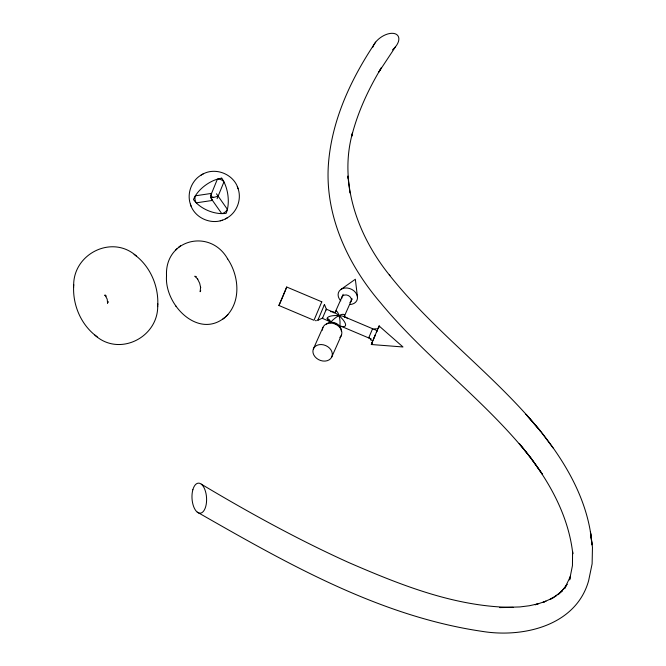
<?xml version="1.0" encoding="UTF-8"?>
<svg xmlns="http://www.w3.org/2000/svg" width="666" height="666" viewBox="0 0 666 666"><rect width="100%" height="100%" fill="white"/><g stroke="black" fill="none" stroke-linecap="round" stroke-linejoin="round"><path stroke-width="1" d="M73.626 286.571C72.835 305.17 80.977 324.375 95.829 335.83M157.775 304.728C158.566 286.122 150.416 266.924 135.564 255.469M73.676 285.639C73.11 253.696 112.454 234.082 136.555 256.21M94.847 335.09C118.948 357.217 158.283 337.595 157.717 305.661M73.576 287.487L73.735 284.648M157.667 306.651L157.825 303.804M344.805 315.051C342.366 311.971 332.792 319.072 330.552 322.677M286.68 287.046L278.904 305.486L313.969 320.296L321.77 301.806L286.713 287.013L285.531 290.093M322.685 317.99L317.815 320.321L324.475 304.545L326.365 309.19L326.04 310.065M321.778 301.815L321.503 302.614M376.881 331.077L379.162 326.024L402.997 346.978L371.37 344.513L372.211 342.249M107.592 302.988L107.184 299.134L105.053 295.171C106.818 296.195 102.697 293.997 106.377 296.045M335.14 312.662L335.531 311.463M107.542 303.238L107.859 301.823M372.544 341.991L371.37 344.513L371.62 343.739M378.713 326.923L379.162 326.024L378.887 326.831M324.467 304.603L324.175 305.394M379.162 326.049L378.729 327.247M107.817 302.014L107.642 302.555L107.992 301.573M344.747 315.359L352.023 299.067M339.727 326.64C340.709 321.57 339.41 313.32 336.472 310.93M372.377 329.304L372.594 328.713L368.698 337.903L368.981 337.354M371.711 343.514L371.886 343.065M378.796 327.081L378.43 328.005M373.559 339.202L373.801 338.594M372.003 342.757L373.052 340.184M347.594 318.681C344.597 313.578 318.123 314.71 330.677 321.869M210.548 195.929L217.399 179.137A5.02 3.097 22.2 0 1 223.942 181.893L217.091 198.684M285.331 290.601L283.591 294.797M372.744 340.934L373.435 339.244M373.376 339.394L373.718 338.561M373.901 338.137L374.076 337.704M373.684 338.644L374.267 337.262M374.209 337.379L374.483 336.73M374.608 336.646L376.706 331.493M374.45 336.813L374.825 335.914M283.316 295.446L282.201 298.077M374.758 336.08L375.316 334.757M281.66 299.35L281.926 298.718M376.348 332.334L376.531 331.909M280.894 301.132L281.402 299.966M376.673 331.568L376.931 330.969M280.652 301.681L280.211 302.689M377.855 328.838L378.571 327.231M376.565 332.051L376.839 331.418M280.011 303.147L278.912 305.503M313.37 348.926L322.918 327.456M343.173 294.28L335.406 311.73A5.02 3.097 22.2 0 1 333.966 312.962M331.626 357.242A10.04 7.892 24 0 0 321.262 344.547A10.04 7.892 24 0 0 314.96 356.693A10.04 7.892 24 0 0 331.626 357.242L341.408 335.264M318.315 319.314L317.857 320.271M371.811 343.623L371.362 344.513M200.583 290.834L200.15 291.7L200.599 287.129L200.649 287.595L199.675 283.258L197.419 278.721L194.797 276.207L196.187 276.665L195.654 276.565M200.707 290.676L200.374 291.209M375.649 42.125C351.065 78.738 331.576 120.171 328.388 164.702C324.875 215.859 347.96 264.901 380.744 302.988L381.352 303.738C427.239 359.14 486.696 401.631 531.127 458.341L542.315 474.059M395.554 46.728L378.812 72.045L381.31 67.832C368.423 89.227 357.742 112.113 351.648 136.397L352.572 132.667C338.461 183.158 357.925 236.214 389.901 275.649L389.285 274.892C434.398 331.926 494.488 374.742 540.409 431.044L526.04 414.36L540.409 431.044M343.972 316.766L344.655 315.617A5.02 3.097 22.2 0 0 344.713 317.499M335.664 311.255L336.255 310.897M377.197 330.669L345.005 317.058M227.672 258.949C210.206 227.922 164.585 239.227 166.525 275.799C164.219 305.436 200.091 341.408 226.948 315.559M226.04 316.483C241.558 301.282 238.944 275.274 227.389 258.525M175.474 250.274L177.356 248.351M227.023 315.476L227.922 314.56M178.396 247.427L180.528 245.762M222.869 319.072L225 317.416M341.175 289.26L355.344 279.254L357.442 296.77M201.84 174.65C191.408 180.295 186.405 193.923 190.692 204.978M226.665 218.198C237.096 212.554 242.099 198.926 237.812 187.879M202.406 174.342C215.451 166.708 233.933 174.192 238.12 188.686M190.384 204.162C194.572 218.656 213.045 226.14 226.099 218.515M201.057 175.083L203.147 173.926M225.358 218.923L227.447 217.765M217.782 196.287L214.086 197.319L210.756 197.219M376.432 328.721L373.942 329.054M220.246 220.787L220.954 220.579M221.67 220.371L222.436 220.146M330.661 311.73C336.838 310.564 353.396 328.829 341.317 326.39M316.392 320.671L315.393 320.662M499.8 607.542L519.93 606.934L529.312 605.752L538.12 603.812L535.239 604.753L545.962 601.207L543.106 602.314L553.071 597.893L550.266 599.175L556.776 595.271L554.303 597.036L562.429 590.709L558.033 594.68L564.935 587.554L562.986 589.71L567.091 584.215L564.626 588.453L570.512 576.182L569.588 579.911L572.452 565.584L572.577 551.523L572.802 553.837C568.181 512.229 545.629 475.033 519.23 443.514L531.127 458.341L542.315 474.059M499.858 607.575L513.303 607.409C455.619 607.101 400.874 585.106 348.709 562.537C297.96 539.593 249.101 512.72 201.307 484.174M333.916 312.379L326.365 309.19L324.3 313.886L322.469 318.398L330.011 321.62M340.484 326.007L371.428 339.086M197.253 512.137C286.63 563.228 379.245 616.3 482.592 631.435C523.334 637.986 576.065 625.682 588.619 580.735L592.116 563.844L592.465 547.369L590.409 531.718L591.982 544.863C588.786 501.956 566.291 463.178 539.851 430.303L553.013 447.852M134.099 254.362L135.131 255.145M96.262 336.155L97.294 336.929M370.254 338.986L371.387 340.676M216.475 193.806L227.397 209.332A5.02 2.847 -35.1 0 1 221.745 213.611L210.822 198.085M175.724 305.885L176.007 306.31M237.287 186.48L237.571 187.238M190.934 205.611L191.217 206.377M349.95 192.924L347.852 176.049L348.127 178.405M327.006 318.265A5.02 3.097 22.2 0 1 330.469 322.785M340.809 300.841A10.032 7.892 24 0 1 342.54 288.586A10.032 7.892 24 0 1 356.826 294.613A10.032 7.892 24 0 1 349.517 304.52M351.989 298.917A5.02 3.946 24 0 1 351.598 299.334M334.074 323.301A5.02 3.946 24 0 1 336.954 324.617M326.482 324.117A8.566 6.743 24 0 1 335.989 323.285A8.566 6.743 24 0 1 341.325 331.069M322.452 330.153A10.04 7.9 24 0 1 335.148 324.051A10.04 7.9 24 0 1 339.868 337.495M341.691 298.659A5.02 3.946 24 0 1 348.251 295.504A5.02 3.946 24 0 1 349.908 302.506M210.889 196.994A5.02 3.097 22.2 0 1 213.245 197.411M372.769 47.269A15.052 8.533 -35.1 0 1 393.523 33.392A15.052 8.533 -35.1 0 1 392.465 49.892M211.588 193.39L195.371 195.812A5.02 2.739 81.5 0 0 196.254 202.847L212.471 200.424A5.02 2.739 81.5 0 1 211.588 193.39M197.694 279.146L197.377 278.688L197.694 279.146M221.711 178.147A25.092 14.227 -35.1 0 0 193.456 199.534A25.092 15.485 22.2 0 0 226.149 213.328A25.092 13.695 81.5 0 0 221.711 178.147M192.857 489.735A15.052 7.276 86.5 0 0 199.459 513.153A15.052 7.276 86.5 0 0 205.528 491.583A15.052 7.276 86.5 0 0 192.857 489.735"/></g></svg>
